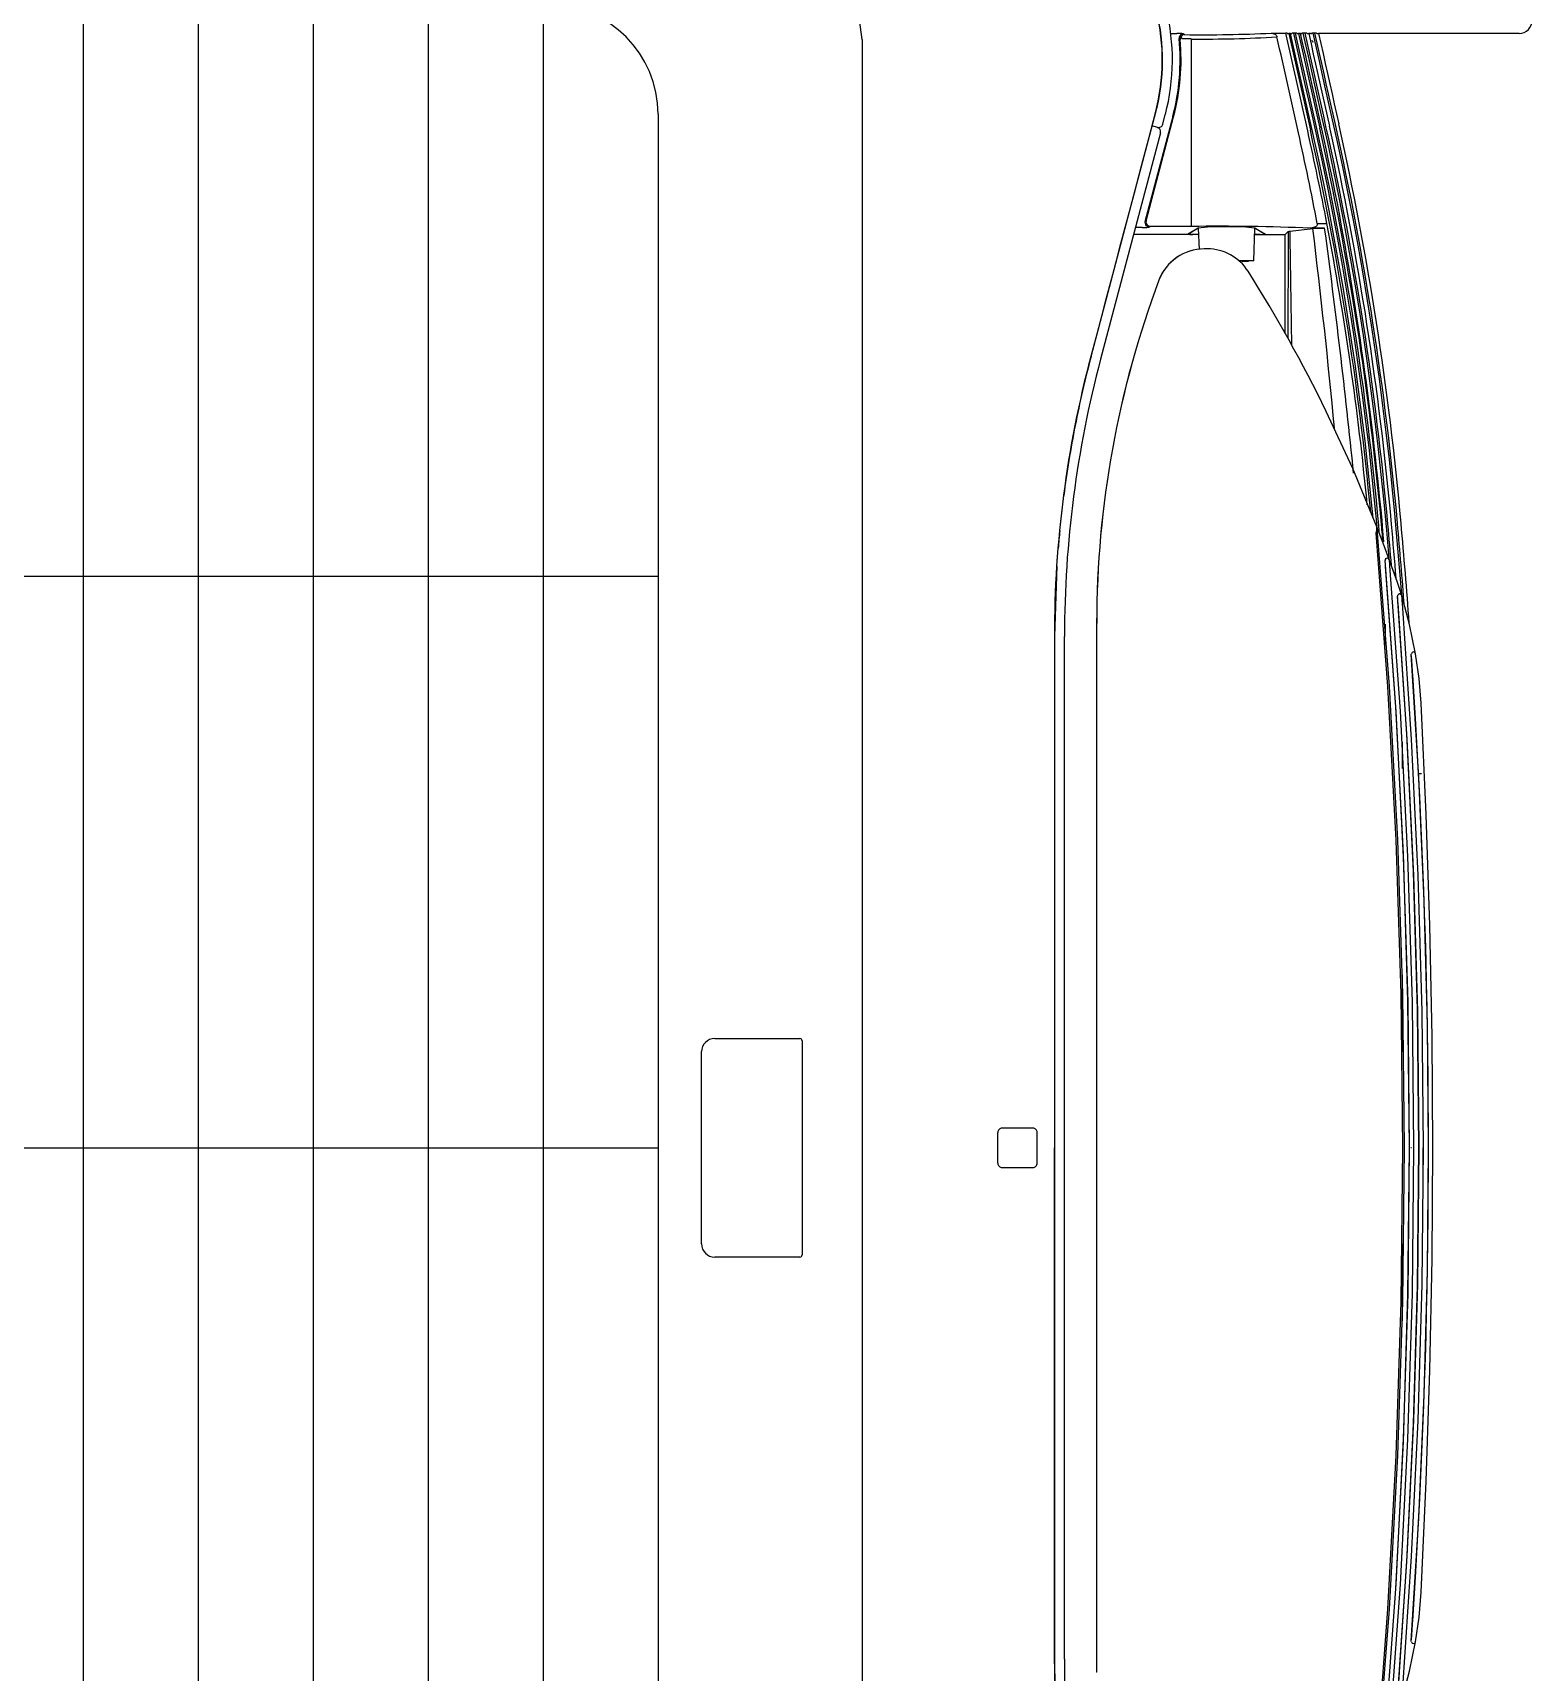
# Model space of a CAD drawing. Header units: inches. Extents: x -172 to 397, y -177 to 127.
# Drawn here: x 315.869 to 316.45, y 77.859 to 78.494 of the extents above; entities that cross this region are included whole.
import ezdxf

# ---------------------------------------------------------------- set-up
doc = ezdxf.new("R2010")
doc.units = ezdxf.units.IN
doc.header["$MEASUREMENT"] = 0
doc.layers.add('AC-FCU VRV', color=100, linetype='Continuous')
doc.layers.add('AC-Sky Air R32', color=130, linetype='Continuous', lineweight=0)

# ---------------------------------------------------------------- blocks, each defined once
blk = doc.blocks.new('FCF ( 13-48 ) CV2S ( STD )')
at = {"layer": 'AC-FCU VRV', "color": 8, "linetype": 'Continuous'}
for p, q in [((2326.570816917503, 1336.720558881261), (2326.570816917503, 1336.19752833094)), ((2326.597119399432, 1336.720558881261), (2326.597119399432, 1336.19752833094)), ((2326.623421881363, 1336.720558881261), (2326.623421881363, 1336.19752833094)), ((2326.649724363293, 1336.720558881261), (2326.649724363293, 1336.19752833094)), ((2326.676026843973, 1336.720558881261), (2326.676026843973, 1336.19752833094)), ((2326.748997722923, 1336.712614214041), (2326.748214028058, 1336.718323562594)), ((2326.748997722948, 1336.712614214036), (2326.748214028084, 1336.71832356259)), ((2326.819459070109, 1336.714020829418), (2326.820992010914, 1336.714020829418)), ((2326.82151587078, 1336.713083444211), (2326.821510504501, 1336.712851988255)), ((2326.8215743683, 1336.713307605579), (2326.82151587078, 1336.713083444211)), ((2326.821941201756, 1336.713770467693), (2326.8215743683, 1336.713307605579)), ((2326.822504536175, 1336.713946336191), (2326.821941201756, 1336.713770467693)), ((2326.824281431856, 1336.712777586565), (2326.822233110544, 1336.712770512921)), ((2326.822504536066, 1336.713946336732), (2326.822710595737, 1336.713758802075)), ((2326.824281431856, 1336.712777586565), (2326.824281431856, 1336.669877147667)), ((2326.842576630179, 1336.714087423186), (2326.845927930793, 1336.714087425686)), ((2326.842576630179, 1336.714087423186), (2326.842704724738, 1336.714082955425)), ((2326.842704724738, 1336.714082955425), (2326.842831530113, 1336.714069459611)), ((2326.842831530113, 1336.714069459611), (2326.842957026295, 1336.714046800699)), ((2326.842957026295, 1336.714046800699), (2326.843080918184, 1336.714014832392)), ((2326.843080918184, 1336.714014832392), (2326.843201932852, 1336.713973345864)), ((2326.843201932852, 1336.713973345864), (2326.843318919905, 1336.713922097287)), ((2326.843318919905, 1336.713922097287), (2326.843430837747, 1336.713860761549)), ((2326.843430837747, 1336.713860761549), (2326.843536656024, 1336.713788655919)), ((2326.843536656024, 1336.713788655919), (2326.843634190252, 1336.713705600337)), ((2326.843634190252, 1336.713705600337), (2326.843721105889, 1336.713611493519)), ((2326.843721105889, 1336.713611493519), (2326.843794784551, 1336.713506448001)), ((2326.843794784551, 1336.713506448001), (2326.843852381525, 1336.71339171921)), ((2326.843852381525, 1336.71339171921), (2326.843891075858, 1336.713268797648)), ((2326.846381377859, 1336.712057766934), (2326.845927930793, 1336.714087425686)), ((2326.846168615922, 1336.714081537444), (2326.846233316548, 1336.714249715559)), ((2326.846236751459, 1336.714072559409), (2326.846263645553, 1336.714049988028)), ((2326.847014260594, 1336.714035061732), (2326.846573866693, 1336.714035060481)), ((2326.846573866693, 1336.714035060481), (2326.851527727901, 1336.691871452952)), ((2326.848307143983, 1336.708250823512), (2326.847014260594, 1336.714035061732)), ((2326.847318064564, 1336.714049958017), (2326.847357162785, 1336.7140987045)), ((2326.848149742014, 1336.714113599536), (2326.847660968004, 1336.714113600787)), ((2326.847660968004, 1336.714113600787), (2326.848976794151, 1336.708229288731)), ((2326.853038730039, 1336.692250779958), (2326.848149742014, 1336.714113599536)), ((2326.848459954401, 1336.714098673239), (2326.848517957762, 1336.714049988028)), ((2326.848828163896, 1336.714035060481), (2326.853674753836, 1336.692351460249)), ((2326.849271054893, 1336.714035060481), (2326.848828163896, 1336.714035060481)), ((2326.849574757578, 1336.71404982047), (2326.849616110311, 1336.714092419874)), ((2326.850330770696, 1336.714113214405), (2326.84984192041, 1336.714106659689)), ((2326.84984192041, 1336.714106659689), (2326.851239918089, 1336.707847082003)), ((2326.850861914031, 1336.711736617099), (2326.850330770696, 1336.714113214405)), ((2326.850767158243, 1336.714054702122), (2326.85071964843, 1336.714095470906)), ((2326.851597372699, 1336.71403505548), (2326.851156561155, 1336.71403505548)), ((2326.851156561155, 1336.71403505548), (2326.851683378029, 1336.711680893259)), ((2326.851823848024, 1336.714046401815), (2326.851869827318, 1336.714103702439)), ((2326.852584905346, 1336.714115013765), (2326.852096362662, 1336.714115040022)), ((2326.852096362662, 1336.714115040022), (2326.853447747083, 1336.708064059114)), ((2326.853104150908, 1336.71179168697), (2326.852584905346, 1336.714115013765)), ((2326.853021525471, 1336.714054709623), (2326.852974293253, 1336.714095349615)), ((2326.899272375931, 1336.714035056729), (2326.853411002158, 1336.71403505798)), ((2326.748997722923, 1336.712614214041), (2326.748997722923, 1336.205472997982)), ((2326.846834836179, 1336.71002807067), (2326.846381377859, 1336.712057766934)), ((2326.847288365772, 1336.707998319387), (2326.846834836179, 1336.71002807067)), ((2326.851393076124, 1336.709360158591), (2326.850861914031, 1336.711736617099)), ((2326.851924231964, 1336.706983866388), (2326.851393076124, 1336.709360158591)), ((2326.851683378029, 1336.711680893259), (2326.852210114874, 1336.709326872337)), ((2326.852197311796, 1336.712119175197), (2326.851898283189, 1336.712418205053)), ((2326.852026090153, 1336.712119175197), (2326.852197311796, 1336.712119175197)), ((2326.852210114874, 1336.709326872337), (2326.852736771693, 1336.706973002714)), ((2326.853623406475, 1336.709468501473), (2326.853104150908, 1336.71179168697)), ((2326.854142649537, 1336.707145478532), (2326.853623406475, 1336.709468501473)), ((2326.847742061673, 1336.705968558101), (2326.847288365772, 1336.707998319387)), ((2326.84819587011, 1336.703938833076), (2326.847742061673, 1336.705968558101)), ((2326.84959990108, 1336.702466932909), (2326.848307143983, 1336.708250823512)), ((2326.848976794151, 1336.708229288731), (2326.850292589036, 1336.702345358054)), ((2326.851239918089, 1336.707847082003), (2326.85263824463, 1336.701588977313)), ((2326.852455351542, 1336.704607766751), (2326.851924231964, 1336.706983866388)), ((2326.852736771693, 1336.706973002714), (2326.853263353487, 1336.704619293149)), ((2326.853447747083, 1336.708064059114), (2326.854799202775, 1336.702014249853)), ((2326.854661856337, 1336.704822641902), (2326.854142649537, 1336.707145478532)), ((2326.848649697304, 1336.701909169323), (2326.84819587011, 1336.703938833076)), ((2326.849103532001, 1336.699879561839), (2326.848649697304, 1336.701909169323)), ((2326.850892746956, 1336.696683439942), (2326.84959990108, 1336.702466932909)), ((2326.850292589036, 1336.702345358054), (2326.851608487708, 1336.696461835015)), ((2326.85298640985, 1336.702231880935), (2326.852455351542, 1336.704607766751)), ((2326.85263824463, 1336.701588977313), (2326.854036708718, 1336.695332185566)), ((2326.853517399382, 1336.699856187686), (2326.85298640985, 1336.702231880935)), ((2326.853263353487, 1336.704619293149), (2326.853789857753, 1336.702265753639)), ((2326.853789857753, 1336.702265753639), (2326.854316298249, 1336.699912380436)), ((2326.855181005616, 1336.702500011595), (2326.854661856337, 1336.704822641902)), ((2326.854799202775, 1336.702014249853), (2326.856150445896, 1336.695965600982)), ((2326.855700091126, 1336.700177560096), (2326.855181005616, 1336.702500011595)), ((2326.849557377953, 1336.697850006872), (2326.849103532001, 1336.699879561839)), ((2326.850011232655, 1336.695820503174), (2326.849557377953, 1336.697850006872)), ((2326.854048323894, 1336.697480664494), (2326.853517399382, 1336.699856187686)), ((2326.854316298249, 1336.699912380436), (2326.854842682476, 1336.697559157282)), ((2326.856219117866, 1336.697855272404), (2326.855700091126, 1336.700177560096)), ((2326.856738088335, 1336.695533132259), (2326.856219117866, 1336.697855272404)), ((2326.82005390998, 1336.694995896863), (2326.813686820942, 1336.670943790812)), ((2326.81396272923, 1336.671156165118), (2326.820259211896, 1336.694941548488)), ((2326.817770597965, 1336.693258978341), (2326.818349815055, 1336.695447005638)), ((2326.818349815055, 1336.695447005638), (2326.818365925503, 1336.695508022521)), ((2326.82005390998, 1336.694995896863), (2326.820259211896, 1336.694941548488)), ((2326.850465094863, 1336.693791049491), (2326.850011232655, 1336.695820503174)), ((2326.852181338894, 1336.690899261742), (2326.850892746956, 1336.696683439942)), ((2326.851608487708, 1336.696461835015), (2326.852918674447, 1336.690577309136)), ((2326.854036708718, 1336.695332185566), (2326.855422508523, 1336.689073388143)), ((2326.854579188386, 1336.695105297604), (2326.854048323894, 1336.697480664494)), ((2326.855109997859, 1336.692730072011), (2326.854579188386, 1336.695105297604)), ((2326.854842682476, 1336.697559157282), (2326.855369022938, 1336.695206066675)), ((2326.855369022938, 1336.695206066675), (2326.855895328388, 1336.692853092356)), ((2326.856150445896, 1336.695965600982), (2326.857490201385, 1336.689915302805)), ((2326.857257007538, 1336.693211127163), (2326.856738088335, 1336.695533132259)), ((2326.817258704889, 1336.69132526828), (2326.803545553309, 1336.639522923295)), ((2326.816547686984, 1336.692546855064), (2326.815339265903, 1336.692866749474)), ((2326.816547686984, 1336.692546856314), (2326.815339268405, 1336.692866749474)), ((2326.850918962069, 1336.691761643325), (2326.850465094863, 1336.693791049491)), ((2326.853442709129, 1336.68510930534), (2326.852181338894, 1336.690899261742)), ((2326.852918674447, 1336.690577309136), (2326.854198397136, 1336.684686381095)), ((2326.855422508523, 1336.689073388143), (2326.856764377224, 1336.682805196295)), ((2326.857490201385, 1336.689915302805), (2326.858791852738, 1336.683857060692)), ((2326.854654147481, 1336.67930862406), (2326.853442709129, 1336.68510930534)), ((2326.854198397136, 1336.684686381095), (2326.855425218189, 1336.678784166736)), ((2326.856764377224, 1336.682805196295), (2326.858044713872, 1336.676523496126)), ((2326.858791852738, 1336.683857060692), (2326.860036102184, 1336.677786211817)), ((2326.855815602682, 1336.673497521758), (2326.854654147481, 1336.67930862406)), ((2326.824281431856, 1336.677236329643), (2326.824281431856, 1336.677236329643)), ((2326.855425218189, 1336.678784166736), (2326.856600534327, 1336.672871083703)), ((2326.858044713872, 1336.676523496126), (2326.859267783656, 1336.670229540566)), ((2326.860036102184, 1336.677786211817), (2326.861226757258, 1336.671703631473)), ((2326.856927965034, 1336.667676586132), (2326.855815602682, 1336.673497521758)), ((2326.856600534327, 1336.672871083703), (2326.857725034533, 1336.666947744701)), ((2326.861226757258, 1336.671703631473), (2326.862363999273, 1336.665609799827)), ((2326.825944242822, 1336.668035056084), (2326.811093304044, 1336.668035056084)), ((2326.813082935511, 1336.669615109068), (2326.811511577966, 1336.669615109068)), ((2326.813082934915, 1336.669615108289), (2326.814156747622, 1336.669636697251)), ((2326.813686820942, 1336.670943790812), (2326.81396272923, 1336.671156165118)), ((2326.813686820559, 1336.670943790925), (2326.813862671543, 1336.670080518221)), ((2326.813862671543, 1336.670080518221), (2326.814652197417, 1336.669689606175)), ((2326.813931162444, 1336.670851418393), (2326.814230889954, 1336.670170632304)), ((2326.814156747622, 1336.669636697251), (2326.814652197341, 1336.669689606386)), ((2326.814230889954, 1336.670170632304), (2326.814895844709, 1336.669877148276)), ((2326.814895844727, 1336.669877147667), (2326.814652197348, 1336.669689606757)), ((2326.824281431856, 1336.669877147667), (2326.814895844727, 1336.669877147667)), ((2326.825906166198, 1336.669505959664), (2326.823450664713, 1336.668035056084)), ((2326.823675848351, 1336.668169946693), (2326.823678858118, 1336.66809097499)), ((2326.82367957211, 1336.668172176197), (2326.823682493096, 1336.668095536533)), ((2326.82368249242, 1336.668095536529), (2326.823942668512, 1336.668055655068)), ((2326.825893894548, 1336.669448631531), (2326.823682493096, 1336.668095536533)), ((2326.823942668512, 1336.668055655068), (2326.824680246271, 1336.668038699819)), ((2326.825944115279, 1336.668038699817), (2326.824680246699, 1336.668038699817)), ((2326.825893899551, 1336.669476892337), (2326.825893894548, 1336.669448631531)), ((2326.825893899551, 1336.669476892337), (2326.825893899551, 1336.669498610929)), ((2326.825893914556, 1336.669476269626), (2326.826063731973, 1336.664613335411)), ((2326.827990095463, 1336.669727424625), (2326.825906166277, 1336.669505959403)), ((2326.832381431811, 1336.669816921626), (2326.827990095463, 1336.669727424625)), ((2326.836772768159, 1336.669727424625), (2326.832381431811, 1336.669816921626)), ((2326.838856697348, 1336.669505959403), (2326.836772768159, 1336.669727424625)), ((2326.838609096208, 1336.662035056163), (2326.838868949069, 1336.669476269626)), ((2326.838853265688, 1336.669500527526), (2326.838806259, 1336.66952404836)), ((2326.838818620801, 1336.668035056084), (2326.84578143126, 1336.668035056084)), ((2326.840082616923, 1336.668038699817), (2326.838818748344, 1336.668038699817)), ((2326.838868959895, 1336.669476892337), (2326.838853265688, 1336.669500527526)), ((2326.84131219891, 1336.668035056084), (2326.838856697426, 1336.669505959664)), ((2326.838868964073, 1336.669476892337), (2326.838868964073, 1336.669498610929)), ((2326.838868969075, 1336.669448631531), (2326.838868964073, 1336.669476892337)), ((2326.841080370526, 1336.668095536533), (2326.838868969075, 1336.669448631531)), ((2326.840082617352, 1336.668038699819), (2326.840820195111, 1336.668055655068)), ((2326.840820195111, 1336.668055655068), (2326.841080371205, 1336.668095536529)), ((2326.841080370526, 1336.668095536533), (2326.841083291514, 1336.668172176197)), ((2326.841084005504, 1336.66809097499), (2326.841087014022, 1336.668169946693)), ((2326.84578143126, 1336.668035056084), (2326.846441703256, 1336.668695328081)), ((2326.84578143126, 1336.645310695209), (2326.84578143126, 1336.668035056084)), ((2326.846441703256, 1336.668695328081), (2326.846457148478, 1336.668706336802)), ((2326.846457148478, 1336.668706336802), (2326.84648134916, 1336.668717299258)), ((2326.84648134916, 1336.668717299258), (2326.846514165257, 1336.668728182939)), ((2326.846514165257, 1336.668728182939), (2326.846555459218, 1336.668738956581)), ((2326.846555459218, 1336.668738956581), (2326.846605099751, 1336.668749592678)), ((2326.846605099751, 1336.668749592678), (2326.846663079355, 1336.668760108733)), ((2326.846663079355, 1336.668760108733), (2326.846729476805, 1336.668770508499)), ((2326.846729476805, 1336.668770508499), (2326.84680437713, 1336.668780790726)), ((2326.84680437713, 1336.668780790726), (2326.846887864107, 1336.668790954163)), ((2326.851660569066, 1336.669492246277), (2326.851535109147, 1336.669489467838)), ((2326.851535109147, 1336.669489467838), (2326.854765872756, 1336.669489467838)), ((2326.851785605092, 1336.669500671626), (2326.851660569066, 1336.669492246277)), ((2326.851909808338, 1336.66951487893), (2326.851785605092, 1336.669500671626)), ((2326.85203276491, 1336.669535003235), (2326.851909808338, 1336.66951487893)), ((2326.85215434977, 1336.669561242106), (2326.85203276491, 1336.669535003235)), ((2326.85227466545, 1336.669594080709), (2326.85215434977, 1336.669561242106)), ((2326.852392964198, 1336.669634052973), (2326.85227466545, 1336.669594080709)), ((2326.85250846575, 1336.66968168408), (2326.852392964198, 1336.669634052973)), ((2326.852620276055, 1336.66973746919), (2326.85250846575, 1336.66968168408)), ((2326.852726915862, 1336.669802052277), (2326.852620276055, 1336.66973746919)), ((2326.852827368576, 1336.669876747531), (2326.852726915862, 1336.669802052277)), ((2326.852919239638, 1336.669962403995), (2326.852827368576, 1336.669876747531)), ((2326.852998827797, 1336.670059159207), (2326.852919239638, 1336.669962403995)), ((2326.853062488072, 1336.67016747208), (2326.852998827797, 1336.670059159207)), ((2326.853105521372, 1336.670285476978), (2326.853062488072, 1336.67016747208)), ((2326.853123536212, 1336.670409945313), (2326.853105521372, 1336.670285476978)), ((2326.853114884538, 1336.670538766369), (2326.853123536212, 1336.670409945313)), ((2326.853115552263, 1336.670535055113), (2326.855320545298, 1336.670535055113)), ((2326.854765872756, 1336.669489467838), (2326.854803494226, 1336.669489480342)), ((2326.855320545298, 1336.670535055113), (2326.855321134246, 1336.670535111382)), ((2326.857991083239, 1336.661846127284), (2326.856927965034, 1336.667676586132)), ((2326.859267783656, 1336.670229540566), (2326.860433452783, 1336.663923672226)), ((2326.857725034533, 1336.666947744701), (2326.858798662541, 1336.661014773694)), ((2326.860433452783, 1336.663923672226), (2326.861541890059, 1336.657606751402)), ((2326.862363999273, 1336.665609799827), (2326.863447849486, 1336.659505534652)), ((2326.838609096208, 1336.662035056163), (2326.835102438067, 1336.662035056163)), ((2326.835306535823, 1336.662035084923), (2326.835306554579, 1336.662001896202)), ((2326.835306554579, 1336.662001896202), (2326.835306572087, 1336.66196870623)), ((2326.835306572087, 1336.66196870623), (2326.835306589592, 1336.661935516257)), ((2326.835306589592, 1336.661935516257), (2326.835306607099, 1336.661902327536)), ((2326.835306607099, 1336.661902327536), (2326.835306624604, 1336.661869137564)), ((2326.835306624604, 1336.661869137564), (2326.83530664336, 1336.661835947592)), ((2326.83530664336, 1336.661835947592), (2326.835306660865, 1336.661802757621)), ((2326.835756414011, 1336.661967298618), (2326.835606573084, 1336.66197628524)), ((2326.835826252232, 1336.661958068283), (2326.835756414011, 1336.661967298618)), ((2326.835826251547, 1336.662035056163), (2326.835826251547, 1336.661958068883)), ((2326.83582955016, 1336.661957017277), (2326.835826251547, 1336.661958068883)), ((2326.83582955016, 1336.661957017277), (2326.835832604944, 1336.662035056163)), ((2326.83582955016, 1336.661957017277), (2326.837377944943, 1336.661957017277)), ((2326.837377944943, 1336.661957017277), (2326.837378081238, 1336.662035056163)), ((2326.859004800989, 1336.656006669145), (2326.857991083239, 1336.661846127284)), ((2326.858798662541, 1336.661014773694), (2326.859821299555, 1336.655072792139)), ((2326.861541890059, 1336.657606751402), (2326.862592952934, 1336.651279947233)), ((2326.863447849486, 1336.659505534652), (2326.864478246624, 1336.653391901311)), ((2326.859968995745, 1336.650158966967), (2326.859004800989, 1336.656006669145)), ((2326.859821299555, 1336.655072792139), (2326.860792829291, 1336.649122316464)), ((2326.864478246624, 1336.653391901311), (2326.86545504189, 1336.647269872629)), ((2326.860883652499, 1336.644303692229), (2326.859968995745, 1336.650158966967)), ((2326.860792829291, 1336.649122316464), (2326.861713132956, 1336.643164025644)), ((2326.862592952934, 1336.651279947233), (2326.863586361318, 1336.644944417615)), ((2326.86545504189, 1336.647269872629), (2326.866378000205, 1336.641139817486)), ((2326.861748818773, 1336.638441073759), (2326.860883652499, 1336.644303692229)), ((2326.861713132956, 1336.643164025644), (2326.862582111768, 1336.637198093492)), ((2326.863586361318, 1336.644944417615), (2326.864521903887, 1336.63860040513)), ((2326.803545553309, 1336.639522923295), (2326.803539412484, 1336.639499725452)), ((2326.862564507067, 1336.632571169074), (2326.861748818773, 1336.638441073759)), ((2326.864521903887, 1336.63860040513), (2326.865399495609, 1336.632247703456)), ((2326.866378000205, 1336.641139817486), (2326.867247010276, 1336.635001728375)), ((2326.862582111768, 1336.637198093492), (2326.863399690701, 1336.631224593782)), ((2326.867247010276, 1336.635001728375), (2326.868061990831, 1336.62885570283)), ((2326.863330666115, 1336.626693885645), (2326.862564507067, 1336.632571169074)), ((2326.863399690701, 1336.631224593782), (2326.864165898517, 1336.625243835366)), ((2326.865399495609, 1336.632247703456), (2326.866219093975, 1336.62588656768)), ((2326.8640471021, 1336.620809826174), (2326.863330666115, 1336.626693885645)), ((2326.868061990831, 1336.62885570283), (2326.868822930613, 1336.622702194757)), ((2326.864165898517, 1336.625243835366), (2326.864880780226, 1336.619256218382)), ((2326.866219093975, 1336.62588656768), (2326.866980668974, 1336.61951781058)), ((2326.868822930613, 1336.622702194757), (2326.869529043109, 1336.616541736833)), ((2326.864711830603, 1336.614919614625), (2326.8640471021, 1336.620809826174)), ((2326.864880780226, 1336.619256218382), (2326.865541168511, 1336.613262256752)), ((2326.866980668974, 1336.61951781058), (2326.867681119553, 1336.61314205111)), ((2326.869529043109, 1336.616541736833), (2326.87017776995, 1336.610375080564)), ((2326.86532425517, 1336.60902385995), (2326.864711830603, 1336.614919614625)), ((2326.865541168511, 1336.613262256752), (2326.866149551712, 1336.607262848282)), ((2326.867681119553, 1336.61314205111), (2326.86832331919, 1336.606760122055)), ((2326.794209100294, 1336.600284507572), (2326.795123708285, 1336.608327572027)), ((2326.865891737042, 1336.603123487464), (2326.86532425517, 1336.60902385995)), ((2326.87017776995, 1336.610375080564), (2326.870776244802, 1336.604203253797)), ((2326.866149551712, 1336.607262848282), (2326.866713942539, 1336.601258980804)), ((2326.86832331919, 1336.606760122055), (2326.868916857371, 1336.600373227569)), ((2326.870776244802, 1336.604203253797), (2326.871333123089, 1336.598027308135)), ((2326.868916857371, 1336.600373227569), (2326.869471327345, 1336.593982570563)), ((2326.869267121726, 1336.564601132531), (2326.866594653558, 1336.599670727577)), ((2326.866595001787, 1336.59967072733), (2326.866842111297, 1336.599698046441)), ((2326.866842111297, 1336.599698046441), (2326.866927791611, 1336.599714662471)), ((2326.869601400766, 1336.564634111541), (2326.866928086889, 1336.599714662412)), ((2326.871333123089, 1336.598027308135), (2326.87185706149, 1336.591848288937)), ((2326.871064029606, 1336.559920310696), (2326.868625709438, 1336.593445004845)), ((2326.868837990374, 1336.59389752066), (2326.868654901846, 1336.593660537824)), ((2326.868835881297, 1336.593897520664), (2326.868654902873, 1336.593660537824)), ((2326.869118183037, 1336.593987250588), (2326.868835881297, 1336.593897520664)), ((2326.869123583588, 1336.593987250588), (2326.868837990374, 1336.59389752066)), ((2326.86912358477, 1336.593987250894), (2326.869118184192, 1336.593987250894)), ((2326.869409178194, 1336.593897521336), (2326.869123583588, 1336.593987250588)), ((2326.869592267691, 1336.593660537824), (2326.869409178194, 1336.593897521336)), ((2326.176279691044, 1336.589843210996), (2326.70231041576, 1336.589843210996)), ((2326.871142112947, 1336.558899190898), (2326.868752872489, 1336.592086629919)), ((2326.872139172953, 1336.558961519963), (2326.869748424334, 1336.592169672652)), ((2326.87185706149, 1336.591848288937), (2326.872356455341, 1336.585667215293)), ((2326.873613870063, 1336.553746937375), (2326.871467577504, 1336.585231977798)), ((2326.87166814522, 1336.585674659731), (2326.871489177339, 1336.585421651995)), ((2326.871670232905, 1336.585674660186), (2326.871489177737, 1336.585421651995)), ((2326.871960271112, 1336.585771500245), (2326.87166814522, 1336.585674659731)), ((2326.871965765743, 1336.585771500245), (2326.871670232905, 1336.585674660186)), ((2326.871965765743, 1336.585771500553), (2326.871960272636, 1336.585771500553)), ((2326.872261298582, 1336.585674660186), (2326.871965765743, 1336.585771500245)), ((2326.872442353749, 1336.585421651995), (2326.872261298582, 1336.585674660186)), ((2326.873700540374, 1336.552507768521), (2326.871610012206, 1336.583583068689)), ((2326.874697861265, 1336.552566028846), (2326.872606015274, 1336.583660697813)), ((2326.868609543465, 1336.578857372803), (2326.868609893583, 1336.57423075474)), ((2326.795281431612, 1336.342035055374), (2326.795281431612, 1336.576035056044)), ((2326.876341854269, 1336.543773165964), (2326.874625915258, 1336.571958077237)), ((2326.87462626529, 1336.571958077569), (2326.874631964717, 1336.572076680171)), ((2326.874800162735, 1336.572375164644), (2326.87463196516, 1336.572076680103)), ((2326.874802124809, 1336.572375165143), (2326.874631965554, 1336.572076680103)), ((2326.875118931589, 1336.572493253214), (2326.874800162735, 1336.572375164644)), ((2326.875124611286, 1336.572493253214), (2326.874802124809, 1336.572375165143)), ((2326.875124611286, 1336.572493253519), (2326.875118933117, 1336.572493253519)), ((2326.875447097765, 1336.572375165143), (2326.875124611286, 1336.572493253214)), ((2326.875617257018, 1336.572076680103), (2326.875447097765, 1336.572375165143)), ((2326.875673725715, 1336.555978295609), (2326.874961116066, 1336.567253963144)), ((2326.871178800475, 1336.529455036787), (2326.869267121726, 1336.564601132531)), ((2326.871513684469, 1336.529477036073), (2326.869601400766, 1336.564634111541)), ((2326.872807992201, 1336.52632898575), (2326.871064029606, 1336.559920310696)), ((2326.872850926643, 1336.525647123233), (2326.871142112947, 1336.558899190898)), ((2326.873849065302, 1336.525688698291), (2326.872139172953, 1336.558961519963)), ((2326.876307988961, 1336.544697833383), (2326.875673725715, 1336.555978295609)), ((2326.87256067689, 1336.551871309747), (2326.872561027008, 1336.545812338636)), ((2326.875148719425, 1336.522206912423), (2326.873613870063, 1336.553746937375)), ((2326.875195466487, 1336.521379613268), (2326.873700540374, 1336.552507768521)), ((2326.876193729748, 1336.521418471853), (2326.874697861265, 1336.552566028846)), ((2326.876307514215, 1336.544697833682), (2326.876525384084, 1336.544702059452)), ((2326.876525384084, 1336.544702059452), (2326.876971381389, 1336.544724493459)), ((2326.877568662788, 1336.515548979994), (2326.876341854269, 1336.543773165964)), ((2326.872326918904, 1336.494257837619), (2326.871178800475, 1336.529455036787)), ((2326.872662166224, 1336.494268841218), (2326.871513684469, 1336.529477036073)), ((2326.873855293419, 1336.492693158568), (2326.872807992201, 1336.52632898575)), ((2326.873877101646, 1336.492351892152), (2326.872850926643, 1336.525647123233)), ((2326.874875888051, 1336.492372686264), (2326.873849065302, 1336.525688698291)), ((2326.876070343381, 1336.490630171868), (2326.875148719425, 1336.522206912423)), ((2326.876093099794, 1336.490216165822), (2326.875195466487, 1336.521379613268)), ((2326.877091928905, 1336.490235600668), (2326.876193729748, 1336.521418471853)), ((2326.878305203546, 1336.487298577119), (2326.877568662788, 1336.515548979994)), ((2326.87256067689, 1336.498650148792), (2326.872561027008, 1336.481018158456)), ((2326.872709810448, 1336.459035055792), (2326.872326918904, 1336.494257837619)), ((2326.873045178934, 1336.459035055708), (2326.872662166224, 1336.494268841218)), ((2326.874204547921, 1336.45903505571), (2326.873855293419, 1336.492693158568)), ((2326.874219307923, 1336.459035056026), (2326.873877101646, 1336.492351892152)), ((2326.875218310337, 1336.45903505571), (2326.874875888051, 1336.492372686264)), ((2326.876377670526, 1336.45903505571), (2326.876070343381, 1336.490630171868)), ((2326.876392423932, 1336.459035055612), (2326.876093099794, 1336.490216165822)), ((2326.877391441731, 1336.45903505571), (2326.877091928905, 1336.490235600668)), ((2326.715281431416, 1336.484035056005), (2326.734781432096, 1336.484035056005)), ((2326.878550793125, 1336.459035055651), (2326.878305203546, 1336.487298577119)), ((2326.71228143208, 1336.437035055998), (2326.71228143208, 1336.48103505542)), ((2326.735281431153, 1336.483535055699), (2326.735281431153, 1336.43453505572)), ((2326.780030235002, 1336.455507366705), (2326.780030235002, 1336.462562744713)), ((2326.784532555135, 1336.463538631714), (2326.781013701796, 1336.463536377673)), ((2326.7880495573, 1336.463536379264), (2326.784532555135, 1336.463538631714)), ((2326.789032987689, 1336.455532521462), (2326.789032987689, 1336.462537589958)), ((2326.176279691044, 1336.459043606099), (2326.70231041576, 1336.459043606099)), ((2326.872326918909, 1336.423812273964), (2326.872709810448, 1336.459035055792)), ((2326.872662166224, 1336.4238012702), (2326.873045178934, 1336.459035055708)), ((2326.873855293419, 1336.425376952851), (2326.874204547921, 1336.45903505571)), ((2326.873877101658, 1336.4257182199), (2326.874219307923, 1336.459035056026)), ((2326.874692475176, 1336.45903505571), (2326.874536243602, 1336.45903505571)), ((2326.874875888051, 1336.425697425154), (2326.875218310337, 1336.45903505571)), ((2326.876070343381, 1336.42743993955), (2326.876377670526, 1336.45903505571)), ((2326.87609309979, 1336.427853945402), (2326.876392423932, 1336.459035055612)), ((2326.877091928905, 1336.427834510751), (2326.877391441731, 1336.45903505571)), ((2326.877347777966, 1336.456051688247), (2326.877349824908, 1336.457543371353)), ((2326.877349824908, 1336.457543371353), (2326.877350486381, 1336.45903505571)), ((2326.878305203543, 1336.430771534182), (2326.878550793125, 1336.459035055651)), ((2326.781013701798, 1336.454533733746), (2326.784532555137, 1336.454531479705)), ((2326.784532555137, 1336.454531479705), (2326.788049557302, 1336.454533732154)), ((2326.877339526425, 1336.453068330789), (2326.877344345556, 1336.454560006392)), ((2326.877344345556, 1336.454560006392), (2326.877347777966, 1336.456051688247)), ((2326.877316758727, 1336.44859333649), (2326.877325734262, 1336.450084993337)), ((2326.877325734262, 1336.450084993337), (2326.877333323079, 1336.451576658938)), ((2326.877333323079, 1336.451576658938), (2326.877339526425, 1336.453068330789)), ((2326.872561027008, 1336.437051952962), (2326.87256067689, 1336.419419962627)), ((2326.734781432096, 1336.434035055414), (2326.715281431416, 1336.434035055414)), ((2326.875195466479, 1336.396690497957), (2326.87609309979, 1336.427853945402)), ((2326.876193729748, 1336.396651639566), (2326.877091928905, 1336.427834510751)), ((2326.877568662784, 1336.402521131308), (2326.878305203543, 1336.430771534182)), ((2326.871178800481, 1336.388615074797), (2326.872326918909, 1336.423812273964)), ((2326.871513684469, 1336.388593075346), (2326.872662166224, 1336.4238012702)), ((2326.872807992201, 1336.391741125668), (2326.873855293419, 1336.425376952851)), ((2326.872850926669, 1336.39242298882), (2326.873877101658, 1336.4257182199)), ((2326.8738490653, 1336.392381413128), (2326.874875888051, 1336.425697425154)), ((2326.875148719425, 1336.395863198997), (2326.876070343381, 1336.42743993955)), ((2326.876341854262, 1336.374296945338), (2326.877568662784, 1336.402521131308)), ((2326.873613870061, 1336.364323174043), (2326.875148719425, 1336.395863198997)), ((2326.873700540363, 1336.365562342705), (2326.875195466479, 1336.396690497957)), ((2326.874697861268, 1336.365504082572), (2326.876193729748, 1336.396651639566)), ((2326.871064029606, 1336.358149800722), (2326.872807992201, 1336.391741125668)), ((2326.871142112986, 1336.359170921154), (2326.872850926669, 1336.39242298882)), ((2326.872139172951, 1336.359108591455), (2326.8738490653, 1336.392381413128)), ((2326.869267121736, 1336.353468979052), (2326.871178800481, 1336.388615074797)), ((2326.869601400766, 1336.353435999877), (2326.871513684469, 1336.388593075346)), ((2326.874625915249, 1336.346112034064), (2326.876341854262, 1336.374296945338)), ((2326.875674084649, 1336.36209267831), (2326.876308341875, 1336.373373140881)), ((2326.871467577502, 1336.33283813362), (2326.873613870061, 1336.364323174043)), ((2326.871610012189, 1336.334487042536), (2326.873700540363, 1336.365562342705)), ((2326.872606015276, 1336.334409413605), (2326.874697861268, 1336.365504082572)), ((2326.87452886861, 1336.363928971715), (2326.874536243602, 1336.363928971715)), ((2326.874961481003, 1336.350817010388), (2326.875674084649, 1336.36209267831)), ((2326.868625709438, 1336.324625106573), (2326.871064029606, 1336.358149800722)), ((2326.86875287254, 1336.325983482131), (2326.871142112986, 1336.359170921154)), ((2326.869748424332, 1336.325900438767), (2326.872139172951, 1336.359108591455)), ((2326.866594653572, 1336.318399384006), (2326.869267121736, 1336.353468979052)), ((2326.866928086889, 1336.318355449007), (2326.869601400766, 1336.353435999877)), ((2326.874631964717, 1336.345993431248), (2326.87462626529, 1336.346112033849)), ((2326.87463196516, 1336.345993431315), (2326.874800162881, 1336.345694946649)), ((2326.874631965554, 1336.345993431315), (2326.874802124809, 1336.345694946276)), ((2326.874800162881, 1336.345694946649), (2326.875118931973, 1336.345576858204)), ((2326.874802124809, 1336.345694946276), (2326.875124611286, 1336.345576858204)), ((2326.875118933117, 1336.345576857899), (2326.875124611286, 1336.345576857899)), ((2326.875124611286, 1336.345576858204), (2326.875447097765, 1336.345694946276)), ((2326.875447097765, 1336.345694946276), (2326.875617257018, 1336.345993431315)), ((2326.802650095545, 1336.339035056038), (2326.802639546977, 1336.339035056038))]:
    blk.add_line(p, q, dxfattribs=at)
at = {"layer": 'AC-FCU VRV', "color": 0, "linetype": 'Continuous'}
for p, q in [((2326.853411002158, 1336.71403505798), (2326.853925858738, 1336.7117342513)), ((2326.853925858738, 1336.7117342513), (2326.854440640291, 1336.709433585918)), ((2326.854440640291, 1336.709433585918), (2326.85495534932, 1336.707133068086)), ((2326.85495534932, 1336.707133068086), (2326.855469987077, 1336.704832704054)), ((2326.855469987077, 1336.704832704054), (2326.855984553556, 1336.702532500079)), ((2326.855984553556, 1336.702532500079), (2326.856499061267, 1336.700232453656)), ((2326.856499061267, 1336.700232453656), (2326.857013516461, 1336.697932548532)), ((2326.857013516461, 1336.697932548532), (2326.85752792914, 1336.695632768447)), ((2326.70231041576, 1336.695557420473), (2326.70231041576, 1336.222529791728)), ((2326.80877698712, 1336.668077302869), (2326.816174735885, 1336.696022794069)), ((2326.816132165241, 1336.696107220115), (2326.814487731739, 1336.689894038115)), ((2326.816148010601, 1336.696167491745), (2326.816132165241, 1336.696107220115)), ((2326.816132165241, 1336.696107220115), (2326.816174735885, 1336.696022794069)), ((2326.816190643765, 1336.696083050694), (2326.816148010601, 1336.696167491745)), ((2326.816174735885, 1336.696022794069), (2326.816190636262, 1336.696083023185)), ((2326.85752792914, 1336.695632768447), (2326.858042309309, 1336.693333097151)), ((2326.814487731739, 1336.689894038115), (2326.812842750552, 1336.683678855438)), ((2326.812842750552, 1336.683678855438), (2326.811197291703, 1336.677461939676)), ((2326.811197291703, 1336.677461939676), (2326.809551425215, 1336.671243559667)), ((2326.801370397864, 1336.640098421628), (2326.80877698712, 1336.668077302869)), ((2326.809551425215, 1336.671243559667), (2326.807905228618, 1336.665024005513)), ((2326.807905228618, 1336.665024005513), (2326.806258794439, 1336.658803628579)), ((2326.827961908768, 1336.664735055316), (2326.827259627568, 1336.664735055316)), ((2326.806258794439, 1336.658803628579), (2326.804612168945, 1336.652582588922)), ((2326.816871891602, 1336.657540350201), (2326.816886092653, 1336.657540350201)), ((2326.804612168945, 1336.652582588922), (2326.802965388398, 1336.646361021586)), ((2326.802965388398, 1336.646361021586), (2326.801318489063, 1336.640139056617)), ((2326.801318489063, 1336.640139056617), (2326.80131242076, 1336.640116131366)), ((2326.80131242076, 1336.640116131366), (2326.801364333314, 1336.640075513882)), ((2326.801318489063, 1336.640139056617), (2326.801370397864, 1336.640098421628)), ((2326.801364333314, 1336.640075513882), (2326.801370397864, 1336.640098421628)), ((2326.861242825976, 1336.614459701368), (2326.855178421705, 1336.627543561507)), ((2326.866768483267, 1336.601133543259), (2326.861242825976, 1336.614459701368)), ((2326.868190664544, 1336.597405209222), (2326.866757745327, 1336.601133543069)), ((2326.869581395511, 1336.593660537937), (2326.868190664544, 1336.597405209222)), ((2326.79355489785, 1336.592212849699), (2326.793849373667, 1336.596251649014)), ((2326.870491940797, 1336.591135788907), (2326.869581376552, 1336.593660538928)), ((2326.79355489785, 1336.592212849699), (2326.793031432112, 1336.576035056044)), ((2326.871383326759, 1336.588604034357), (2326.870491940797, 1336.591135788907)), ((2326.871920553733, 1336.587017292382), (2326.871383395264, 1336.588604034172)), ((2326.872431347662, 1336.585421652713), (2326.871920553733, 1336.587017292382)), ((2326.874245057437, 1336.57880437405), (2326.872431347153, 1336.585421652424)), ((2326.802638497873, 1336.57903505538), (2326.802638497873, 1336.339035056038)), ((2326.802650095545, 1336.57903505538), (2326.802639546977, 1336.57903505538)), ((2326.802639546977, 1336.57903505538), (2326.802639546977, 1336.339035056038)), ((2326.802650095545, 1336.339035056038), (2326.802650095545, 1336.57903505538)), ((2326.875605879174, 1336.572076680117), (2326.874245057437, 1336.57880437405)), ((2326.792973958929, 1336.57602554783), (2326.792973916413, 1336.563026628992)), ((2326.792973958929, 1336.576030108122), (2326.793031432112, 1336.576035056044)), ((2326.792973958929, 1336.57602554783), (2326.793031432112, 1336.576030497004)), ((2326.792973958929, 1336.576030108122), (2326.792973958929, 1336.57602554783)), ((2326.793031432112, 1336.576035056044), (2326.793031432112, 1336.342035055374)), ((2326.876398516196, 1336.566428504217), (2326.875617217959, 1336.572076680115)), ((2326.876860440503, 1336.56074442721), (2326.876398516196, 1336.566428504217)), ((2326.792973916413, 1336.563026628992), (2326.792973891404, 1336.550027690147)), ((2326.878036787231, 1336.535341017606), (2326.876859948849, 1336.560744427159)), ((2326.792973891404, 1336.550027690147), (2326.792973881403, 1336.537028738798)), ((2326.792973881403, 1336.537028738798), (2326.792973883903, 1336.524029783697)), ((2326.878877838298, 1336.509917099919), (2326.878036787231, 1336.535341017606)), ((2326.792973883903, 1336.524029783697), (2326.792973895156, 1336.511030829847)), ((2326.792973895156, 1336.511030829847), (2326.792973912663, 1336.498031882247)), ((2326.879382649946, 1336.484479499924), (2326.878877838298, 1336.509917099919)), ((2326.792973912663, 1336.498031882247), (2326.792973935169, 1336.48503293715)), ((2326.792973935169, 1336.48503293715), (2326.792973962681, 1336.472033995804)), ((2326.879550950676, 1336.45903505571), (2326.879382649946, 1336.484479499924)), ((2326.792973962681, 1336.472033995804), (2326.792973990189, 1336.45903505571)), ((2326.792973962681, 1336.446036115614), (2326.792973990189, 1336.45903505571)), ((2326.792973990189, 1336.45903505571), (2326.793031432112, 1336.45903505571)), ((2326.879382649948, 1336.433590611494), (2326.879550950676, 1336.45903505571)), ((2326.792973935169, 1336.433037174268), (2326.792973962681, 1336.446036115614)), ((2326.792973912663, 1336.420038229171), (2326.792973935169, 1336.433037174268)), ((2326.878877838298, 1336.408153011501), (2326.879382649948, 1336.433590611494)), ((2326.792973895156, 1336.407039281573), (2326.792973912663, 1336.420038229171)), ((2326.792973883903, 1336.394040327721), (2326.792973895156, 1336.407039281573)), ((2326.878036787233, 1336.382729093812), (2326.878877838298, 1336.408153011501)), ((2326.792973881403, 1336.381041372622), (2326.792973883903, 1336.394040327721)), ((2326.87685994885, 1336.357325684259), (2326.878036787233, 1336.382729093812)), ((2326.792973891404, 1336.368042421273), (2326.792973881403, 1336.381041372622)), ((2326.792973916413, 1336.355043482428), (2326.792973891404, 1336.368042421273)), ((2326.8763985162, 1336.351641607183), (2326.876860440507, 1336.357325684191)), ((2326.792973958929, 1336.342044563588), (2326.792973916413, 1336.355043482428)), ((2326.875617217961, 1336.345993431285), (2326.8763985162, 1336.351641607183)), ((2326.874245057435, 1336.339265737381), (2326.875605879174, 1336.345993431313)), ((2326.792973958929, 1336.342044563588), (2326.793031432112, 1336.342039614414)), ((2326.792973958929, 1336.342040003297), (2326.792973958929, 1336.342044563588)), ((2326.792973958929, 1336.342040003297), (2326.793031432112, 1336.342035055374)), ((2326.79355489785, 1336.325857261719), (2326.793031432112, 1336.342035055374)), ((2326.872431347153, 1336.332648459007), (2326.874245057435, 1336.339265737381))]:
    blk.add_line(p, q, dxfattribs=at)
for centre, radius, start, end in [((2326.677308954972, 1336.695557420473), 0.02500146078996273, 0, 90), ((2326.7709190444, 1336.707981477443), 0.04674644052511725, 345.3611889999743, 13.70024100003447), ((2326.770815090502, 1336.707987714551), 0.04691121373689144, 345.2992790000171, 13.7713810000297), ((2326.168259331765, 1336.539030538128), 0.7068308403774886, 5.108178000031744, 12.60931900003654), ((2326.82724903899, 1336.653654069953), 0.01108099036406422, 89.94524899997154, 159.4688870000128), ((2326.827272029262, 1336.653641381913), 0.01109367465277244, 89.96646700004167, 159.4234429999558), ((2326.827974235436, 1336.653732546487), 0.01100251633106436, 32.35319600002393, 90.06419199999911), ((2327.027337002349, 1336.578842061376), 0.2246975378984528, 159.4979440000172, 179.950787999989), ((2327.027348403704, 1336.578832114263), 0.2246983994397501, 159.4953180000167, 179.9482520000182), ((2326.553934369312, 1336.480386117256), 0.3352660374175025, 26.0354640000302, 32.31700200001942), ((2327.043432446909, 1336.576027543506), 0.2504584867303164, 165.1739639999735, 179.9994129999774), ((2327.043431173978, 1336.57600055563), 0.2504035844171942, 165.1738649999867, 168.8771569999719), ((2327.043297168671, 1336.576032487677), 0.2502659366268462, 168.8784119999976, 172.5857020000126), ((2327.043423152516, 1336.57602241427), 0.2503922793448153, 174.4395250000296, 175.3660140000032), ((2325.273462827971, 1336.459020983451), 1.605197308718974, 4.290373764447545, 5.108972999989679), ((2327.043432446909, 1336.342042567915), 0.2504584867303164, 180.0005870000226, 194.8260360000266)]:
    blk.add_arc(centre, radius, start, end, dxfattribs=at)
at = {"layer": 'AC-FCU VRV', "color": 8, "linetype": 'Continuous'}
for centre, radius, start, end in [((2326.770981431745, 1336.707986395355), 0.04899999998025592, 345.2465199999746, 13.81476700000324), ((2326.899247089882, 1336.717069307645), 0.003034357202103174, 270.4774629999653, 0.1370750000289084), ((2326.770981431745, 1336.707986395355), 0.05076279350162066, 345.1727279999901, 5.500220999972706), ((2326.770981431745, 1336.707986395355), 0.05097516780788854, 345.1727279999901, 5.242543000041469), ((2326.821339314591, 1336.705679945518), 0.008348111345304962, 81.97650700001023, 92.38434700002647), ((2326.730643174152, 1336.610837185556), 0.136615855188457, 48.17677000002029, 48.30768499999567), ((2326.822723642649, 1336.712689851899), 0.0009813480553987463, 148.586611999774, 182.6722109999758), ((2326.822785443544, 1336.712759700516), 0.001001901254678816, 94.2842819997819, 153.8450310001279), ((2326.825420276914, 1336.715692528391), 0.004323910715417037, 215.1796780000305, 222.5148020000155), ((2326.826858328135, 1337.063659511399), 0.3499252913848654, 269.3208459999585, 272.5745370000027), ((2326.827107121005, 1336.982170046346), 0.2694245393773141, 269.3990780000347, 273.5715860000219), ((2318.461604347952, 1334.827728474136), 8.591739818976983, 12.52693199999925, 12.67729800004059), ((2326.845946118192, 1336.709909241743), 0.00417822395699878, 86.94744699985782, 90.24940399998289), ((2326.846170256476, 1336.713830918958), 0.0002506234887694598, 74.61395499906872, 90.37489799986524), ((2326.84650385677, 1336.71581118851), 0.001777505995826582, 262.233324999962, 272.2572689999678), ((2326.847085399646, 1336.715689653668), 0.001656119953768297, 267.538058000001, 278.0760659999264), ((2326.847589755175, 1336.712460465591), 0.001654668212917524, 87.5333539998885, 98.08067300002921), ((2326.848219690664, 1336.71233635863), 0.001778617621680447, 82.23649499983314, 92.25391000000651), ((2326.848758158976, 1336.71581103721), 0.001777354694669869, 262.2329630000249, 272.2572639998914), ((2325.543421095308, 1336.409617754634), 1.340863159212757, 11.42370000004225, 13.12233779032525), ((2326.849341301144, 1336.715721436914), 0.001687839428498328, 267.6146999999651, 277.9504519997736), ((2326.849800175045, 1336.712971125752), 0.001136301697059967, 87.89458300012456, 99.3221509999011), ((2326.850408623268, 1336.708220614549), 0.005893115031979134, 89.3710629999994, 90.7569399998968), ((2326.850500860704, 1336.712788725329), 0.00132493422595179, 80.49510600000694, 91.1914580001155), ((2326.851081131901, 1336.716408934365), 0.002375076791589119, 262.4035450001337, 271.8199489999855), ((2326.851655102218, 1336.715148695764), 0.001115134540193567, 267.0324970000775, 278.7034650000537), ((2326.852038416821, 1336.713003941846), 0.001112607435749629, 87.0145989999809, 98.71549899959739), ((2326.852660138282, 1336.711739610613), 0.002376594804847377, 82.40401099990302, 91.81404099997366), ((2326.853335559151, 1336.716409223214), 0.002375364388829151, 262.4029960001006, 271.8200390000603), ((2326.816803167115, 1336.693514225894), 0.001000537043422835, 255.2061100003167, 345.21985700008), ((2326.816292323143, 1336.691580507081), 0.0009995204497004588, 345.2050320000267, 75.19756200012131), ((2326.172960001116, 1336.540091034195), 0.6925512810393764, 10.85698799997246, 12.60827399996537), ((2326.172493732216, 1336.539993227376), 0.6951938182625047, 10.82312099999237, 12.60984600002399), ((2326.167966048853, 1336.539057135872), 0.7004347102701557, 5.367304000024308, 12.60161100000653), ((2326.16804337875, 1336.539103906685), 0.7019064016164279, 5.101806000007255, 12.60257099997057), ((2326.167958203699, 1336.539056145538), 0.7026426117878052, 5.103724000008701, 12.60155199996755), ((2326.167521767386, 1336.539103411519), 0.7045415000744215, 5.098376000002858, 12.59464100002701), ((2326.168202024889, 1336.539021593856), 0.7046887323553993, 5.108502999974635, 12.60903200002648), ((2326.167571861823, 1336.539112400808), 0.706690893059643, 5.098093000014663, 12.5949229999759), ((2326.091463735014, 1336.530503207439), 0.7797981014725501, 4.941784999972819, 10.693060000015), ((2326.814929886238, 1336.670901975423), 0.0010000031128946, 165.2744360001049, 182.8979229999406), ((2326.829772871075, 1336.097732139915), 0.5721713354042068, 87.82025900002704, 90.54990699997795), ((2416.831831105278, 1336.50379304643), 89.98554049685923, 179.8950029999827, 179.9105510000189), ((2315.125315808039, 1336.472622142164), 11.72321345229561, 0.8311650000046377, 0.9587960000106116), ((2326.624652492446, 1338.600278274148), 1.944230393569825, 276.563543999997, 276.7182729999701), ((2326.854432044885, 1336.640354899597), 0.0291364813893947, 89.34352600000126, 94.58465800001362), ((2325.219182869024, 1336.469478991928), 1.645112815874628, 5.380666999964745, 6.980011000028921), ((2325.195247329885, 1336.4453960492), 1.674617724333577, 5.757259000030214, 7.690257000000465), ((2326.168125694081, 1336.539105062077), 0.6996503475678375, 5.501582999999455, 10.82739500001047), ((2327.0432814321, 1336.576035056044), 0.2480000004870039, 165.1727279999901, 180), ((2326.856446449729, 1336.601616267855), 0.01033335507972101, 349.1477110000151, 357.3224450000106), ((2326.842232802676, 1336.597924550892), 0.02475978532662664, 4.1460550000388, 7.121030999965424), ((2325.271459089234, 1336.459032767434), 1.602059041383626, 5.033671999969332, 5.102684000009433), ((2325.272692698831, 1336.459110361171), 1.60147054615642, 4.952321000006634, 5.103254000021649), ((2325.269790947714, 1336.459049501843), 1.605834600444854, 4.759929999956233, 5.096925999974247), ((2325.273460913573, 1336.459021084736), 1.602999221769748, 4.66275900001208, 5.108971000012822), ((2325.26977620148, 1336.459049829455), 1.608049345526394, 4.419161000010583, 5.096906999993506), ((2326.869131850064, 1336.593487013007), 0.0005075328528678063, 160.0073779999146, 184.7477760004359), ((2326.838934356182, 1336.590001144394), 0.02989075641871431, 4.000789000014123, 6.616019000034696), ((2326.869122940802, 1336.593487255591), 0.0005002954058012465, 4.808908999894322, 20.26490499978769), ((2326.841386376489, 1336.590213299876), 0.02842913847838007, 3.945970999962861, 6.698068000011969), ((2326.871972581799, 1336.585271465235), 0.0005061974013358288, 162.7406259999794, 184.4740249997671), ((2326.82923158306, 1336.580777189417), 0.04247062357077039, 3.788081999964688, 6.020889000022959), ((2326.871965108022, 1336.585271503997), 0.000500307910029074, 4.508225000292038, 17.46435099997574), ((2326.819119467785, 1336.57999340691), 0.05361130911848311, 4.019694999981725, 5.684649000014661), ((2326.593156810885, 1336.549586798576), 0.2823570920265133, 3.587356999996649, 4.544333000020335), ((2325.245157196252, 1336.45903505571), 1.633398136252721, 356.9937709999731, 3.00622900002694), ((2326.715281431416, 1336.48103505542), 0.003000000585724322, 90, 180), ((2326.734781432096, 1336.483535055699), 0.0005000003060245175, 0, 90), ((2326.781002309922, 1336.46256448155), 0.0009720761704646514, 89.32860900006773, 180.102330999937), ((2326.788044117091, 1336.462547585837), 0.0009889218661938656, 359.4208589999366, 89.68487000007542), ((2326.781002311173, 1336.45550563112), 0.000972077420887434, 179.8977580000757, 270.6713019999838), ((2326.78804411459, 1336.455522528081), 0.0009889243670394314, 270.315263000111, 0.5790070002096449), ((2326.715281431416, 1336.437035055998), 0.003000000585724322, 180, 270), ((2326.734781432096, 1336.43453505572), 0.0005000003060245175, 270, 0), ((2326.596053885419, 1336.368277383215), 0.2794528113048085, 355.4506939999835, 356.4176160000061), ((2327.0432814321, 1336.342035055374), 0.2480000004870039, 180, 194.8272720000099)]:
    blk.add_arc(centre, radius, start, end, dxfattribs=at)
blk = doc.blocks.new('*U202')
at = {"color": 0}
blk.add_blockref('FCF ( 13-48 ) CV2S ( STD )', (-3.031040988097175, -0.09802285295927504), dxfattribs=at)

msp = doc.modelspace()

# ---------------------------------------------------------------- block references
at = {"layer": 'AC-Sky Air R32', "xscale": 1.692907841101676, "yscale": 1.692907841101676, "zscale": 1.692907841101676}
msp.add_blockref('*U202', (-3617.649954950178, -2184.274154289605), dxfattribs=at)

doc.saveas('drawing.dxf')
